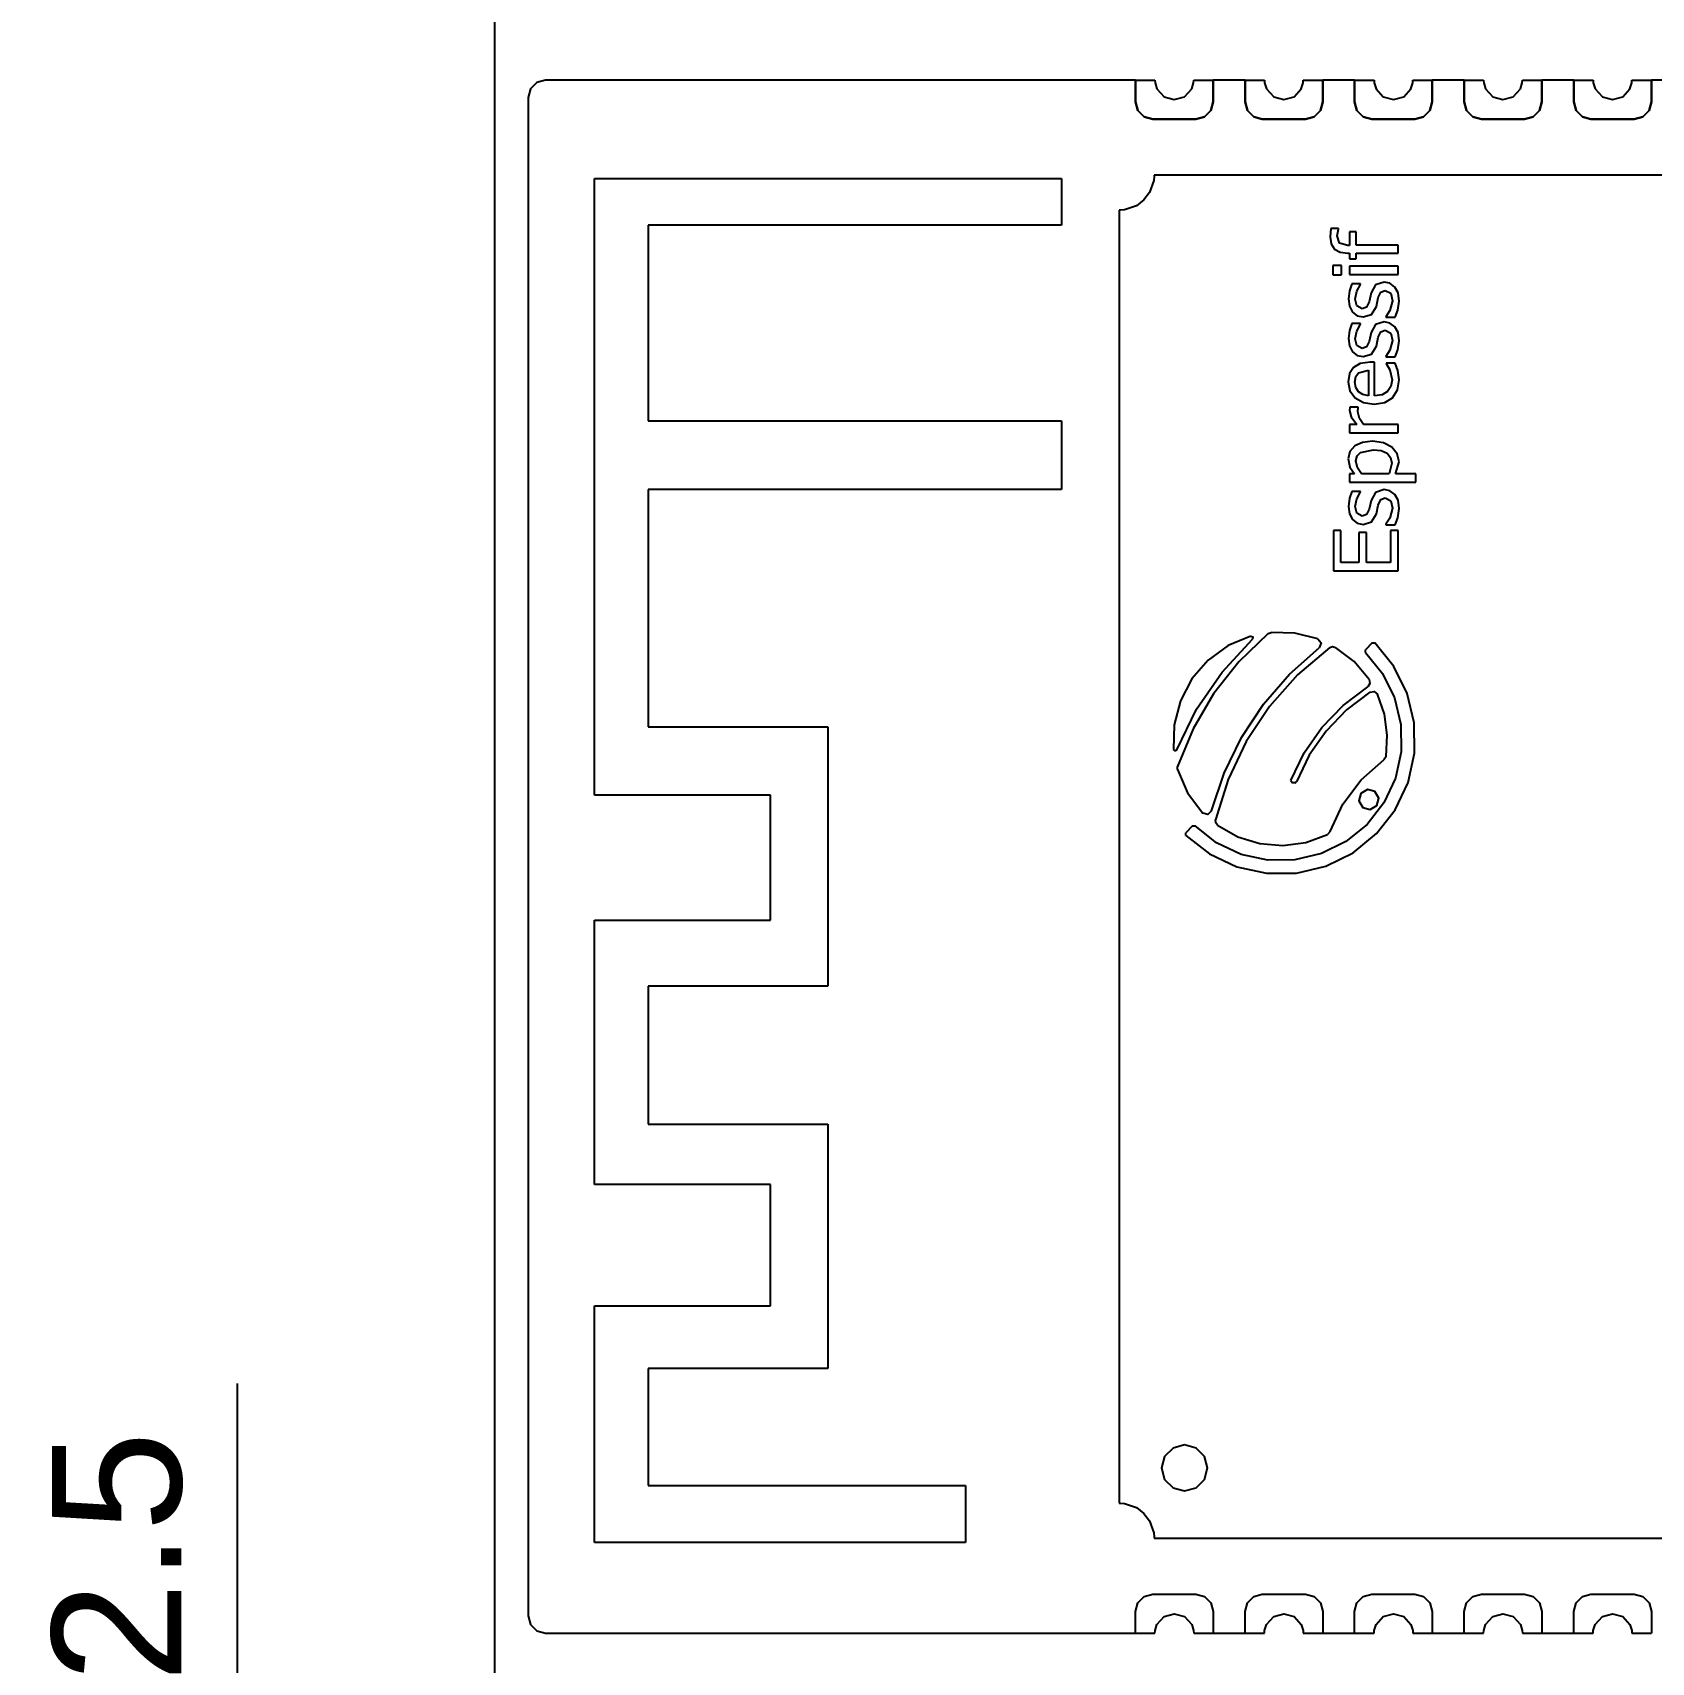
# Model space of a CAD drawing. Header units: millimetres. Extents: x -74 to 116, y -91 to 186.
# Drawn here: x -15.13 to 3.64, y 62.63 to 81.53 of the extents above; entities that cross this region are included whole.
import ezdxf

# ---------------------------------------------------------------- set-up
doc = ezdxf.new("R2010")
doc.units = ezdxf.units.MM
doc.layers.add('VISIBLE', color=7, linetype='Continuous')
doc.styles.get("Standard").update_dxf_attribs({"font": 'arial.ttf'})
doc.dimstyles.get("Standard").update_dxf_attribs({"dimtxt": 2.5, "dimasz": 2.5, "dimexe": 1.25, "dimexo": 0.625, "dimtad": 1, "dimcen": 2.5, "dimazin": 3, "dimtfac": 1, "dimtmove": 0, "dimatfit": 3})

# ---------------------------------------------------------------- blocks, each defined once
blk = doc.blocks.new('*D4')
at = {"color": 0, "lineweight": -2, "transparency": 16777216}
for p, q in [((-12.752, 59.349), (-12.752, 65.867)), ((-0.898, 56.849), (-14.002, 56.849)), ((-12.752, 54.374), (-12.752, 56.849)), ((-10.398, 54.374), (-14.002, 54.374)), ((-12.752, 51.874), (-12.752, 49.374))]:
    blk.add_line(p, q, dxfattribs=at)
at = {"color": 0, "transparency": 16777216}
for points in [[(-13.168, 59.349), (-12.335, 59.349), (-12.752, 56.849)], [(-13.168, 51.874), (-12.335, 51.874), (-12.752, 54.374)]]:
    blk.add_solid(points, dxfattribs=at)
at = {"layer": 'Defpoints', "color": 0, "transparency": 16777216}
for p in [(-12.752, 56.849), (-0.273, 56.849), (-9.773, 54.374)]:
    blk.add_point(p, dxfattribs=at)
at = {"color": 0, "transparency": 16777216, "insert": (-14.143, 63.858), "char_height": 1.5, "attachment_point": 5, "rotation": 90}
blk.add_mtext('2.5', dxfattribs=at)

msp = doc.modelspace()

# ---------------------------------------------------------------- linework, layer by layer
at = {"layer": 'VISIBLE'}
for points in [[(-9.773, 84.374), (-9.773, 54.374)], [(-9.183, 80.974), (-9.283, 80.947), (-9.356, 80.874), (-9.383, 80.774)], [(-9.183, 80.974), (-9.283, 80.947), (-9.356, 80.874), (-9.383, 80.774)], [(-2.343, 80.974), (-9.183, 80.974)], [(-2.343, 80.974), (-9.183, 80.974)], [(-2.343, 80.874), (-2.343, 80.885), (-2.343, 80.896), (-2.343, 80.907), (-2.343, 80.917), (-2.343, 80.927), (-2.343, 80.936), (-2.343, 80.945), (-2.343, 80.952), (-2.343, 80.959), (-2.343, 80.964), (-2.343, 80.968), (-2.343, 80.971), (-2.343, 80.973), (-2.343, 80.974)], [(-2.343, 80.974), (-2.343, 80.973), (-2.343, 80.971), (-2.343, 80.968), (-2.343, 80.964), (-2.343, 80.959), (-2.343, 80.952), (-2.343, 80.945), (-2.343, 80.936), (-2.343, 80.927), (-2.343, 80.917), (-2.343, 80.907), (-2.343, 80.896), (-2.343, 80.885), (-2.343, 80.874)], [(-2.343, 80.974), (-2.118, 80.974)], [(-2.343, 80.724), (-2.343, 80.874)], [(-2.343, 80.874), (-2.343, 80.724)], [(-2.118, 80.974), (-2.116, 80.943), (-2.094, 80.874)], [(-2.094, 80.874), (-2.011, 80.783), (-1.893, 80.749), (-1.774, 80.783), (-1.691, 80.874)], [(-1.691, 80.874), (-1.67, 80.943), (-1.668, 80.974)], [(-1.668, 80.974), (-1.443, 80.974)], [(-1.443, 80.974), (-1.443, 80.973), (-1.443, 80.971), (-1.443, 80.968), (-1.443, 80.964), (-1.443, 80.959), (-1.443, 80.952), (-1.443, 80.945), (-1.443, 80.936), (-1.443, 80.927), (-1.443, 80.917), (-1.443, 80.907), (-1.443, 80.896), (-1.443, 80.885), (-1.443, 80.874)], [(-1.073, 80.974), (-1.443, 80.974)], [(-1.073, 80.974), (-1.443, 80.974)], [(-1.443, 80.874), (-1.443, 80.885), (-1.443, 80.896), (-1.443, 80.907), (-1.443, 80.917), (-1.443, 80.927), (-1.443, 80.936), (-1.443, 80.945), (-1.443, 80.952), (-1.443, 80.959), (-1.443, 80.964), (-1.443, 80.968), (-1.443, 80.971), (-1.443, 80.973), (-1.443, 80.974)], [(-1.443, 80.874), (-1.443, 80.724)], [(-1.443, 80.724), (-1.443, 80.874)], [(-1.073, 80.874), (-1.073, 80.885), (-1.073, 80.896), (-1.073, 80.907), (-1.073, 80.917), (-1.073, 80.927), (-1.073, 80.936), (-1.073, 80.945), (-1.073, 80.952), (-1.073, 80.959), (-1.073, 80.964), (-1.073, 80.968), (-1.073, 80.971), (-1.073, 80.973), (-1.073, 80.974)], [(-1.073, 80.974), (-1.073, 80.973), (-1.073, 80.971), (-1.073, 80.968), (-1.073, 80.964), (-1.073, 80.959), (-1.073, 80.952), (-1.073, 80.945), (-1.073, 80.936), (-1.073, 80.927), (-1.073, 80.917), (-1.073, 80.907), (-1.073, 80.896), (-1.073, 80.885), (-1.073, 80.874)], [(-1.073, 80.974), (-0.848, 80.974)], [(-1.073, 80.724), (-1.073, 80.874)], [(-1.073, 80.874), (-1.073, 80.724)], [(-0.848, 80.974), (-0.846, 80.943), (-0.824, 80.874)], [(-0.824, 80.874), (-0.741, 80.783), (-0.623, 80.749), (-0.504, 80.783), (-0.421, 80.874)], [(-0.421, 80.874), (-0.4, 80.943), (-0.398, 80.974)], [(-0.398, 80.974), (-0.173, 80.974)], [(-0.173, 80.974), (-0.173, 80.973), (-0.173, 80.971), (-0.173, 80.968), (-0.173, 80.964), (-0.173, 80.959), (-0.173, 80.952), (-0.173, 80.945), (-0.173, 80.936), (-0.173, 80.927), (-0.173, 80.917), (-0.173, 80.907), (-0.173, 80.896), (-0.173, 80.885), (-0.173, 80.874)], [(0.197, 80.974), (-0.173, 80.974)], [(0.197, 80.974), (-0.173, 80.974)], [(-0.173, 80.874), (-0.173, 80.885), (-0.173, 80.896), (-0.173, 80.907), (-0.173, 80.917), (-0.173, 80.927), (-0.173, 80.936), (-0.173, 80.945), (-0.173, 80.952), (-0.173, 80.959), (-0.173, 80.964), (-0.173, 80.968), (-0.173, 80.971), (-0.173, 80.973), (-0.173, 80.974)], [(-0.173, 80.874), (-0.173, 80.724)], [(-0.173, 80.724), (-0.173, 80.874)], [(0.197, 80.874), (0.197, 80.885), (0.197, 80.896), (0.197, 80.907), (0.197, 80.917), (0.197, 80.927), (0.197, 80.936), (0.197, 80.945), (0.197, 80.952), (0.197, 80.959), (0.197, 80.964), (0.197, 80.968), (0.197, 80.971), (0.197, 80.973), (0.197, 80.974)], [(0.197, 80.974), (0.197, 80.973), (0.197, 80.971), (0.197, 80.968), (0.197, 80.964), (0.197, 80.959), (0.197, 80.952), (0.197, 80.945), (0.197, 80.936), (0.197, 80.927), (0.197, 80.917), (0.197, 80.907), (0.197, 80.896), (0.197, 80.885), (0.197, 80.874)], [(0.197, 80.974), (0.422, 80.974)], [(0.197, 80.724), (0.197, 80.874)], [(0.197, 80.874), (0.197, 80.724)], [(0.422, 80.974), (0.424, 80.943), (0.446, 80.874)], [(0.446, 80.874), (0.529, 80.783), (0.647, 80.749), (0.766, 80.783), (0.849, 80.874)], [(0.849, 80.874), (0.87, 80.943), (0.872, 80.974)], [(0.872, 80.974), (1.097, 80.974)], [(1.097, 80.974), (1.097, 80.973), (1.097, 80.971), (1.097, 80.968), (1.097, 80.964), (1.097, 80.959), (1.097, 80.952), (1.097, 80.945), (1.097, 80.936), (1.097, 80.927), (1.097, 80.917), (1.097, 80.907), (1.097, 80.896), (1.097, 80.885), (1.097, 80.874)], [(1.467, 80.974), (1.097, 80.974)], [(1.467, 80.974), (1.097, 80.974)], [(1.097, 80.874), (1.097, 80.885), (1.097, 80.896), (1.097, 80.907), (1.097, 80.917), (1.097, 80.927), (1.097, 80.936), (1.097, 80.945), (1.097, 80.952), (1.097, 80.959), (1.097, 80.964), (1.097, 80.968), (1.097, 80.971), (1.097, 80.973), (1.097, 80.974)], [(1.097, 80.874), (1.097, 80.724)], [(1.097, 80.724), (1.097, 80.874)], [(1.467, 80.874), (1.467, 80.885), (1.467, 80.896), (1.467, 80.907), (1.467, 80.917), (1.467, 80.927), (1.467, 80.936), (1.467, 80.945), (1.467, 80.952), (1.467, 80.959), (1.467, 80.964), (1.467, 80.968), (1.467, 80.971), (1.467, 80.973), (1.467, 80.974)], [(1.467, 80.974), (1.467, 80.973), (1.467, 80.971), (1.467, 80.968), (1.467, 80.964), (1.467, 80.959), (1.467, 80.952), (1.467, 80.945), (1.467, 80.936), (1.467, 80.927), (1.467, 80.917), (1.467, 80.907), (1.467, 80.896), (1.467, 80.885), (1.467, 80.874)], [(1.467, 80.974), (1.692, 80.974)], [(1.467, 80.724), (1.467, 80.874)], [(1.467, 80.874), (1.467, 80.724)], [(1.692, 80.974), (1.694, 80.943), (1.716, 80.874)], [(1.716, 80.874), (1.799, 80.783), (1.917, 80.749), (2.036, 80.783), (2.119, 80.874)], [(2.119, 80.874), (2.14, 80.943), (2.142, 80.974)], [(2.142, 80.974), (2.367, 80.974)], [(2.367, 80.974), (2.367, 80.973), (2.367, 80.971), (2.367, 80.968), (2.367, 80.964), (2.367, 80.959), (2.367, 80.952), (2.367, 80.945), (2.367, 80.936), (2.367, 80.927), (2.367, 80.917), (2.367, 80.907), (2.367, 80.896), (2.367, 80.885), (2.367, 80.874)], [(2.737, 80.974), (2.367, 80.974)], [(2.737, 80.974), (2.367, 80.974)], [(2.367, 80.874), (2.367, 80.885), (2.367, 80.896), (2.367, 80.907), (2.367, 80.917), (2.367, 80.927), (2.367, 80.936), (2.367, 80.945), (2.367, 80.952), (2.367, 80.959), (2.367, 80.964), (2.367, 80.968), (2.367, 80.971), (2.367, 80.973), (2.367, 80.974)], [(2.367, 80.874), (2.367, 80.724)], [(2.367, 80.724), (2.367, 80.874)], [(2.737, 80.874), (2.737, 80.885), (2.737, 80.896), (2.737, 80.907), (2.737, 80.917), (2.737, 80.927), (2.737, 80.936), (2.737, 80.945), (2.737, 80.952), (2.737, 80.959), (2.737, 80.964), (2.737, 80.968), (2.737, 80.971), (2.737, 80.973), (2.737, 80.974)], [(2.737, 80.974), (2.737, 80.973), (2.737, 80.971), (2.737, 80.968), (2.737, 80.964), (2.737, 80.959), (2.737, 80.952), (2.737, 80.945), (2.737, 80.936), (2.737, 80.927), (2.737, 80.917), (2.737, 80.907), (2.737, 80.896), (2.737, 80.885), (2.737, 80.874)], [(2.737, 80.974), (2.962, 80.974)], [(2.737, 80.724), (2.737, 80.874)], [(2.737, 80.874), (2.737, 80.724)], [(2.962, 80.974), (2.964, 80.943), (2.986, 80.874)], [(2.986, 80.874), (3.069, 80.783), (3.187, 80.749), (3.306, 80.783), (3.389, 80.874)], [(3.389, 80.874), (3.41, 80.943), (3.412, 80.974)], [(3.412, 80.974), (3.637, 80.974)], [(3.637, 80.974), (3.637, 80.973), (3.637, 80.971), (3.637, 80.968), (3.637, 80.964), (3.637, 80.959), (3.637, 80.952), (3.637, 80.945), (3.637, 80.936), (3.637, 80.927), (3.637, 80.917), (3.637, 80.907), (3.637, 80.896), (3.637, 80.885), (3.637, 80.874)], [(4.007, 80.974), (3.637, 80.974)], [(4.007, 80.974), (3.637, 80.974)], [(3.637, 80.874), (3.637, 80.885), (3.637, 80.896), (3.637, 80.907), (3.637, 80.917), (3.637, 80.927), (3.637, 80.936), (3.637, 80.945), (3.637, 80.952), (3.637, 80.959), (3.637, 80.964), (3.637, 80.968), (3.637, 80.971), (3.637, 80.973), (3.637, 80.974)], [(3.637, 80.874), (3.637, 80.724)], [(3.637, 80.724), (3.637, 80.874)], [(-9.383, 80.774), (-9.383, 63.174)], [(-9.383, 80.774), (-9.383, 63.174)], [(-2.143, 80.524), (-2.243, 80.551), (-2.316, 80.624), (-2.343, 80.724)], [(-2.343, 80.724), (-2.316, 80.624), (-2.243, 80.551), (-2.143, 80.524)], [(-1.443, 80.724), (-1.47, 80.624), (-1.543, 80.551), (-1.643, 80.524)], [(-1.643, 80.524), (-1.543, 80.551), (-1.47, 80.624), (-1.443, 80.724)], [(-0.873, 80.524), (-0.973, 80.551), (-1.046, 80.624), (-1.073, 80.724)], [(-1.073, 80.724), (-1.046, 80.624), (-0.973, 80.551), (-0.873, 80.524)], [(-0.173, 80.724), (-0.2, 80.624), (-0.273, 80.551), (-0.373, 80.524)], [(-0.373, 80.524), (-0.273, 80.551), (-0.2, 80.624), (-0.173, 80.724)], [(0.397, 80.524), (0.297, 80.551), (0.224, 80.624), (0.197, 80.724)], [(0.197, 80.724), (0.224, 80.624), (0.297, 80.551), (0.397, 80.524)], [(1.097, 80.724), (1.07, 80.624), (0.997, 80.551), (0.897, 80.524)], [(0.897, 80.524), (0.997, 80.551), (1.07, 80.624), (1.097, 80.724)], [(1.667, 80.524), (1.567, 80.551), (1.494, 80.624), (1.467, 80.724)], [(1.467, 80.724), (1.494, 80.624), (1.567, 80.551), (1.667, 80.524)], [(2.367, 80.724), (2.34, 80.624), (2.267, 80.551), (2.167, 80.524)], [(2.167, 80.524), (2.267, 80.551), (2.34, 80.624), (2.367, 80.724)], [(2.937, 80.524), (2.837, 80.551), (2.764, 80.624), (2.737, 80.724)], [(2.737, 80.724), (2.764, 80.624), (2.837, 80.551), (2.937, 80.524)], [(3.637, 80.724), (3.61, 80.624), (3.537, 80.551), (3.437, 80.524)], [(3.437, 80.524), (3.537, 80.551), (3.61, 80.624), (3.637, 80.724)], [(-1.643, 80.524), (-2.143, 80.524)], [(-2.143, 80.524), (-1.643, 80.524)], [(-0.373, 80.524), (-0.873, 80.524)], [(-0.873, 80.524), (-0.373, 80.524)], [(0.897, 80.524), (0.397, 80.524)], [(0.397, 80.524), (0.897, 80.524)], [(2.167, 80.524), (1.667, 80.524)], [(1.667, 80.524), (2.167, 80.524)], [(3.437, 80.524), (2.937, 80.524)], [(2.937, 80.524), (3.437, 80.524)], [(-8.614, 72.686), (-8.614, 79.834)], [(-8.614, 79.834), (-3.202, 79.834)], [(-8.614, 79.834), (-3.202, 79.834)], [(-8.614, 72.686), (-8.614, 79.834)], [(-3.202, 79.834), (-3.202, 79.295)], [(-3.202, 79.834), (-3.202, 79.295)], [(-2.126, 79.874), (-2.127, 79.858), (-2.131, 79.812), (-2.179, 79.674)], [(14.661, 79.874), (-2.126, 79.874)], [(-2.179, 79.674), (-2.245, 79.587), (-2.333, 79.52)], [(-2.333, 79.52), (-2.471, 79.472), (-2.517, 79.468), (-2.533, 79.468)], [(-2.533, 79.468), (-2.533, 64.48)], [(-3.202, 79.295), (-7.99, 79.295)], [(-7.99, 79.295), (-7.99, 77.025)], [(-7.99, 79.295), (-7.99, 77.025)], [(-3.202, 79.295), (-7.99, 79.295)], [(-0.078, 79.254), (-0.088, 79.157)], [(0.009, 79.254), (-0.078, 79.254)], [(-0.005, 79.17), (0.009, 79.249)], [(0.119, 79.059), (0.022, 79.085), (-0.005, 79.17)], [(0.009, 79.249), (0.009, 79.254)], [(0.138, 79.216), (0.138, 79.059)], [(0.216, 79.216), (0.138, 79.216)], [(0.216, 79.062), (0.216, 79.216)], [(-0.088, 79.157), (-0.074, 79.076), (-0.035, 79.016), (0.03, 78.98), (0.119, 78.968)], [(0.138, 79.059), (0.119, 79.059)], [(0.701, 79.062), (0.216, 79.062)], [(0.701, 78.968), (0.701, 79.062)], [(-0.054, 78.825), (-0.054, 78.718)], [(0.044, 78.825), (-0.054, 78.825)], [(0.044, 78.718), (0.044, 78.825)], [(0.119, 78.968), (0.138, 78.968)], [(0.138, 78.968), (0.138, 78.904)], [(0.138, 78.904), (0.216, 78.904)], [(0.138, 78.819), (0.138, 78.724)], [(0.701, 78.819), (0.138, 78.819)], [(0.216, 78.968), (0.701, 78.968)], [(0.216, 78.904), (0.216, 78.968)], [(0.701, 78.724), (0.701, 78.819)], [(-0.054, 78.718), (0.044, 78.718)], [(0.165, 78.613), (0.136, 78.534), (0.125, 78.439)], [(0.138, 78.724), (0.701, 78.724)], [(0.267, 78.613), (0.165, 78.613)], [(0.204, 78.438), (0.221, 78.528), (0.267, 78.608)], [(0.267, 78.608), (0.267, 78.613)], [(0.538, 78.634), (0.44, 78.602), (0.388, 78.509)], [(0.663, 78.577), (0.607, 78.62), (0.538, 78.634)], [(0.125, 78.439), (0.137, 78.354), (0.172, 78.287), (0.227, 78.244), (0.297, 78.23)], [(0.283, 78.326), (0.224, 78.359), (0.204, 78.438)], [(0.365, 78.407), (0.336, 78.345), (0.283, 78.326)], [(0.388, 78.509), (0.365, 78.407)], [(0.449, 78.352), (0.472, 78.454)], [(0.472, 78.454), (0.5, 78.519), (0.551, 78.537)], [(0.551, 78.537), (0.616, 78.504)], [(0.635, 78.418), (0.606, 78.304)], [(0.616, 78.504), (0.635, 78.418)], [(0.714, 78.414), (0.701, 78.51), (0.663, 78.577)], [(0.667, 78.227), (0.699, 78.308), (0.714, 78.414)], [(0.297, 78.23), (0.391, 78.259), (0.449, 78.352)], [(0.606, 78.304), (0.56, 78.232)], [(0.56, 78.232), (0.56, 78.227)], [(0.56, 78.227), (0.667, 78.227)], [(0.165, 78.153), (0.136, 78.074), (0.125, 77.979)], [(0.267, 78.153), (0.165, 78.153)], [(0.204, 77.977), (0.221, 78.067), (0.267, 78.148)], [(0.267, 78.148), (0.267, 78.153)], [(0.388, 78.049), (0.365, 77.947)], [(0.538, 78.174), (0.44, 78.142), (0.388, 78.049)], [(0.472, 77.994), (0.5, 78.059), (0.551, 78.077)], [(0.663, 78.117), (0.607, 78.16), (0.538, 78.174)], [(0.551, 78.077), (0.616, 78.044)], [(0.616, 78.044), (0.635, 77.957)], [(0.714, 77.954), (0.701, 78.049), (0.663, 78.117)], [(0.125, 77.979), (0.137, 77.894), (0.172, 77.827), (0.227, 77.784), (0.297, 77.77)], [(0.283, 77.866), (0.224, 77.898), (0.204, 77.977)], [(0.365, 77.947), (0.336, 77.885), (0.283, 77.866)], [(0.297, 77.77), (0.391, 77.799), (0.449, 77.892)], [(0.449, 77.892), (0.472, 77.994)], [(0.606, 77.844), (0.56, 77.772)], [(0.635, 77.957), (0.606, 77.844)], [(0.667, 77.767), (0.699, 77.848), (0.714, 77.954)], [(0.377, 77.706), (0.263, 77.69), (0.185, 77.643)], [(0.429, 77.706), (0.377, 77.706)], [(0.429, 77.316), (0.429, 77.706)], [(0.56, 77.772), (0.56, 77.767)], [(0.56, 77.767), (0.667, 77.767)], [(0.563, 77.695), (0.563, 77.69)], [(0.666, 77.695), (0.563, 77.695)], [(0.563, 77.69), (0.606, 77.618)], [(0.698, 77.61), (0.666, 77.695)], [(0.185, 77.643), (0.137, 77.573), (0.122, 77.48)], [(0.122, 77.48), (0.143, 77.375), (0.204, 77.292), (0.299, 77.238), (0.422, 77.22)], [(0.2, 77.475), (0.211, 77.539), (0.244, 77.581)], [(0.244, 77.362), (0.211, 77.411), (0.2, 77.475)], [(0.244, 77.581), (0.357, 77.613)], [(0.357, 77.613), (0.357, 77.316)], [(0.422, 77.22), (0.546, 77.239), (0.638, 77.294), (0.695, 77.384), (0.714, 77.503)], [(0.631, 77.502), (0.618, 77.424), (0.579, 77.365), (0.515, 77.329), (0.429, 77.316)], [(0.606, 77.618), (0.631, 77.502)], [(0.714, 77.503), (0.698, 77.61)], [(0.357, 77.316), (0.294, 77.33), (0.244, 77.362)], [(0.141, 77.186), (0.138, 77.147)], [(0.138, 77.147), (0.157, 77.072), (0.222, 76.982)], [(0.239, 77.186), (0.141, 77.186)], [(0.235, 77.13), (0.239, 77.181)], [(0.301, 76.982), (0.252, 77.054), (0.235, 77.13)], [(0.239, 77.181), (0.239, 77.186)], [(-7.99, 77.025), (-3.202, 77.025)], [(-7.99, 77.025), (-3.202, 77.025)], [(-3.202, 77.025), (-3.202, 76.231)], [(-3.202, 77.025), (-3.202, 76.231)], [(0.138, 76.982), (0.138, 76.887)], [(0.222, 76.982), (0.138, 76.982)], [(0.701, 76.982), (0.301, 76.982)], [(0.701, 76.887), (0.701, 76.982)], [(0.404, 76.789), (0.288, 76.775), (0.199, 76.735), (0.141, 76.67), (0.122, 76.584)], [(0.138, 76.887), (0.701, 76.887)], [(0.712, 76.552), (0.691, 76.645), (0.628, 76.721), (0.531, 76.772), (0.404, 76.789)], [(0.122, 76.584), (0.143, 76.49), (0.197, 76.412)], [(0.212, 76.561), (0.225, 76.62), (0.265, 76.66), (0.415, 76.691)], [(0.276, 76.412), (0.23, 76.483), (0.212, 76.561)], [(0.415, 76.691), (0.506, 76.681), (0.573, 76.65), (0.613, 76.601), (0.627, 76.536)], [(0.627, 76.536), (0.596, 76.412)], [(0.672, 76.412), (0.712, 76.552)], [(0.138, 76.412), (0.138, 76.317)], [(0.197, 76.412), (0.138, 76.412)], [(0.596, 76.412), (0.276, 76.412)], [(0.908, 76.412), (0.672, 76.412)], [(0.908, 76.317), (0.908, 76.412)], [(-7.99, 76.231), (-7.99, 73.48)], [(-3.202, 76.231), (-7.99, 76.231)], [(-3.202, 76.231), (-7.99, 76.231)], [(-7.99, 76.231), (-7.99, 73.48)], [(0.165, 76.208), (0.136, 76.129), (0.125, 76.034)], [(0.138, 76.317), (0.908, 76.317)], [(0.267, 76.208), (0.165, 76.208)], [(0.204, 76.033), (0.221, 76.123), (0.267, 76.203)], [(0.267, 76.203), (0.267, 76.208)], [(0.538, 76.229), (0.44, 76.197), (0.388, 76.104)], [(0.663, 76.172), (0.607, 76.215), (0.538, 76.229)], [(0.714, 76.009), (0.701, 76.105), (0.663, 76.172)], [(0.125, 76.034), (0.137, 75.949), (0.172, 75.882), (0.227, 75.839), (0.297, 75.825)], [(0.283, 75.921), (0.224, 75.954), (0.204, 76.033)], [(0.365, 76.002), (0.336, 75.94), (0.283, 75.921)], [(0.297, 75.825), (0.391, 75.854), (0.449, 75.947)], [(0.388, 76.104), (0.365, 76.002)], [(0.449, 75.947), (0.472, 76.049)], [(0.472, 76.049), (0.5, 76.114), (0.551, 76.132)], [(0.551, 76.132), (0.616, 76.099)], [(0.635, 76.013), (0.606, 75.899)], [(0.616, 76.099), (0.635, 76.013)], [(0.667, 75.822), (0.699, 75.903), (0.714, 76.009)], [(0.606, 75.899), (0.56, 75.827)], [(0.56, 75.827), (0.56, 75.822)], [(0.56, 75.822), (0.667, 75.822)], [(-0.049, 75.755), (-0.049, 75.286)], [(0.039, 75.755), (-0.049, 75.755)], [(0.039, 75.385), (0.039, 75.755)], [(0.245, 75.73), (0.245, 75.385)], [(0.334, 75.73), (0.245, 75.73)], [(0.334, 75.385), (0.334, 75.73)], [(0.612, 75.755), (0.612, 75.385)], [(0.701, 75.755), (0.612, 75.755)], [(0.701, 75.286), (0.701, 75.755)], [(0.245, 75.385), (0.039, 75.385)], [(0.612, 75.385), (0.334, 75.385)], [(-0.049, 75.286), (0.701, 75.286)], [(-1.004, 74.53), (-1.269, 74.421), (-1.502, 74.253), (-1.69, 74.036), (-1.823, 73.782), (-1.895, 73.504), (-1.901, 73.217)], [(-1.862, 73.212), (-1.635, 73.683), (-1.34, 74.114), (-0.985, 74.496)], [(-0.804, 74.559), (-1.144, 74.233), (-1.437, 73.863), (-1.675, 73.457), (-1.855, 73.021)], [(-1.76, 72.22), (-1.485, 72.005), (-1.168, 71.856), (-0.826, 71.781), (-0.476, 71.784), (-0.135, 71.865), (0.179, 72.02), (0.451, 72.241), (0.667, 72.516), (0.816, 72.833), (0.89, 73.175), (0.887, 73.525), (0.806, 73.866), (0.651, 74.18), (0.43, 74.452)], [(-1.004, 74.53), (-0.981, 74.521), (-0.985, 74.496)], [(-0.804, 74.559), (-0.771, 74.573)], [(-0.228, 74.498), (-0.495, 74.566), (-0.771, 74.573)], [(-0.228, 74.498), (-0.19, 74.451), (-0.213, 74.395)], [(0.402, 74.451), (0.322, 74.37)], [(0.402, 74.451), (0.43, 74.452)], [(0.323, 74.342), (0.522, 74.097), (0.661, 73.814), (0.734, 73.507), (0.737, 73.191), (0.67, 72.883), (0.536, 72.597), (0.341, 72.348), (0.096, 72.149), (-0.187, 72.01), (-0.494, 71.937), (-0.81, 71.934), (-1.118, 72.001), (-1.404, 72.136), (-1.653, 72.33)], [(-1.461, 72.504), (-1.315, 72.942), (-1.114, 73.356), (-0.86, 73.741), (-0.558, 74.089), (-0.213, 74.395)], [(-0.092, 74.397), (-0.465, 74.081), (-0.789, 73.716), (-1.059, 73.309), (-1.269, 72.867), (-1.414, 72.401)], [(-0.092, 74.397), (-0.059, 74.409), (-0.025, 74.4)], [(0.367, 74.027), (0.191, 74.235), (-0.025, 74.4)], [(0.323, 74.342), (0.322, 74.37)], [(-0.543, 72.857), (-0.387, 73.178), (-0.183, 73.471), (0.064, 73.728), (0.349, 73.943)], [(0.375, 73.882), (0.104, 73.675), (-0.133, 73.429), (-0.328, 73.149), (-0.478, 72.842)], [(0.367, 74.027), (0.375, 73.982), (0.349, 73.943)], [(0.375, 73.882), (0.425, 73.889), (0.462, 73.857)], [(0.561, 73.135), (0.576, 73.381), (0.543, 73.624), (0.462, 73.857)], [(-7.99, 73.48), (-5.908, 73.48)], [(-7.99, 73.48), (-5.908, 73.48)], [(-5.908, 73.48), (-5.908, 70.473)], [(-5.908, 73.48), (-5.908, 70.473)], [(-1.862, 73.212), (-1.884, 73.199), (-1.901, 73.217)], [(0.561, 73.135), (0.536, 73.096)], [(-1.856, 72.985), (-1.855, 73.021)], [(-1.856, 72.985), (-1.74, 72.714), (-1.563, 72.478)], [(-0.086, 72.265), (0.062, 72.583), (0.272, 72.864), (0.536, 73.096)], [(-0.543, 72.857), (-0.524, 72.829)], [(-0.496, 72.829), (-0.524, 72.829)], [(-0.496, 72.829), (-0.478, 72.842)], [(0.292, 72.544), (0.378, 72.522), (0.455, 72.567), (0.478, 72.654), (0.432, 72.731), (0.346, 72.753), (0.269, 72.708), (0.246, 72.621), (0.292, 72.544)], [(-6.572, 72.686), (-8.614, 72.686)], [(-6.572, 72.686), (-8.614, 72.686)], [(-6.572, 71.239), (-6.572, 72.686)], [(-6.572, 71.239), (-6.572, 72.686)], [(-1.461, 72.504), (-1.504, 72.461), (-1.563, 72.478)], [(-1.391, 72.338), (-1.412, 72.366), (-1.414, 72.401)], [(-1.681, 72.33), (-1.761, 72.249)], [(-1.76, 72.22), (-1.761, 72.249)], [(-1.681, 72.33), (-1.653, 72.33)], [(-1.391, 72.338), (-1.158, 72.205), (-0.902, 72.125), (-0.634, 72.102), (-0.368, 72.138), (-0.116, 72.231)], [(-0.086, 72.265), (-0.116, 72.231)], [(-8.614, 68.175), (-8.614, 71.239)], [(-8.614, 71.239), (-6.572, 71.239)], [(-8.614, 71.239), (-6.572, 71.239)], [(-8.614, 68.175), (-8.614, 71.239)], [(-7.99, 70.473), (-7.99, 68.874)], [(-5.908, 70.473), (-7.99, 70.473)], [(-5.908, 70.473), (-7.99, 70.473)], [(-7.99, 70.473), (-7.99, 68.874)], [(-7.99, 68.874), (-5.908, 68.874)], [(-7.99, 68.874), (-5.908, 68.874)], [(-5.908, 68.874), (-5.908, 66.042)], [(-5.908, 68.874), (-5.908, 66.042)], [(-6.572, 68.175), (-8.614, 68.175)], [(-6.572, 68.175), (-8.614, 68.175)], [(-6.572, 66.766), (-6.572, 68.175)], [(-6.572, 66.766), (-6.572, 68.175)], [(-8.614, 64.026), (-8.614, 66.766)], [(-8.614, 66.766), (-6.572, 66.766)], [(-8.614, 66.766), (-6.572, 66.766)], [(-8.614, 64.026), (-8.614, 66.766)], [(-5.908, 66.042), (-7.99, 66.042)], [(-7.99, 66.042), (-7.99, 64.683)], [(-7.99, 66.042), (-7.99, 64.683)], [(-5.908, 66.042), (-7.99, 66.042)], [(-1.774, 65.155), (-1.907, 65.119), (-2.005, 65.022), (-2.04, 64.889), (-2.005, 64.756), (-1.907, 64.658), (-1.774, 64.623), (-1.641, 64.658), (-1.544, 64.756), (-1.509, 64.889), (-1.544, 65.022), (-1.641, 65.119), (-1.774, 65.155)], [(-7.99, 64.683), (-4.315, 64.683)], [(-7.99, 64.683), (-4.315, 64.683)], [(-4.315, 64.683), (-4.315, 64.026)], [(-4.315, 64.683), (-4.315, 64.026)], [(-2.533, 64.48), (-2.517, 64.48), (-2.471, 64.476), (-2.333, 64.428)], [(-2.333, 64.428), (-2.245, 64.361), (-2.179, 64.274)], [(-2.179, 64.274), (-2.131, 64.136), (-2.127, 64.09), (-2.126, 64.074)], [(-2.126, 64.074), (14.661, 64.074)], [(-4.315, 64.026), (-8.614, 64.026)], [(-4.315, 64.026), (-8.614, 64.026)], [(-2.343, 63.224), (-2.316, 63.324), (-2.243, 63.397), (-2.143, 63.424)], [(-2.343, 63.224), (-2.316, 63.324), (-2.243, 63.397), (-2.143, 63.424)], [(-2.143, 63.424), (-1.643, 63.424)], [(-2.143, 63.424), (-1.643, 63.424)], [(-1.643, 63.424), (-1.543, 63.397), (-1.47, 63.324), (-1.443, 63.224)], [(-1.643, 63.424), (-1.543, 63.397), (-1.47, 63.324), (-1.443, 63.224)], [(-1.073, 63.224), (-1.046, 63.324), (-0.973, 63.397), (-0.873, 63.424)], [(-1.073, 63.224), (-1.046, 63.324), (-0.973, 63.397), (-0.873, 63.424)], [(-0.873, 63.424), (-0.373, 63.424)], [(-0.873, 63.424), (-0.373, 63.424)], [(-0.373, 63.424), (-0.273, 63.397), (-0.2, 63.324), (-0.173, 63.224)], [(-0.373, 63.424), (-0.273, 63.397), (-0.2, 63.324), (-0.173, 63.224)], [(0.197, 63.224), (0.224, 63.324), (0.297, 63.397), (0.397, 63.424)], [(0.197, 63.224), (0.224, 63.324), (0.297, 63.397), (0.397, 63.424)], [(0.397, 63.424), (0.897, 63.424)], [(0.397, 63.424), (0.897, 63.424)], [(0.897, 63.424), (0.997, 63.397), (1.07, 63.324), (1.097, 63.224)], [(0.897, 63.424), (0.997, 63.397), (1.07, 63.324), (1.097, 63.224)], [(1.467, 63.224), (1.494, 63.324), (1.567, 63.397), (1.667, 63.424)], [(1.467, 63.224), (1.494, 63.324), (1.567, 63.397), (1.667, 63.424)], [(1.667, 63.424), (2.167, 63.424)], [(1.667, 63.424), (2.167, 63.424)], [(2.167, 63.424), (2.267, 63.397), (2.34, 63.324), (2.367, 63.224)], [(2.167, 63.424), (2.267, 63.397), (2.34, 63.324), (2.367, 63.224)], [(2.737, 63.224), (2.764, 63.324), (2.837, 63.397), (2.937, 63.424)], [(2.737, 63.224), (2.764, 63.324), (2.837, 63.397), (2.937, 63.424)], [(2.937, 63.424), (3.437, 63.424)], [(2.937, 63.424), (3.437, 63.424)], [(3.437, 63.424), (3.537, 63.397), (3.61, 63.324), (3.637, 63.224)], [(3.437, 63.424), (3.537, 63.397), (3.61, 63.324), (3.637, 63.224)], [(-9.383, 63.174), (-9.356, 63.074), (-9.283, 63.001), (-9.183, 62.974)], [(-9.383, 63.174), (-9.356, 63.074), (-9.283, 63.001), (-9.183, 62.974)], [(-2.343, 63.074), (-2.343, 63.224)], [(-2.343, 63.074), (-2.343, 63.224)], [(-2.094, 63.074), (-2.011, 63.165), (-1.893, 63.199), (-1.774, 63.165), (-1.691, 63.074)], [(-1.443, 63.224), (-1.443, 63.074)], [(-1.443, 63.224), (-1.443, 63.074)], [(-1.073, 63.074), (-1.073, 63.224)], [(-1.073, 63.074), (-1.073, 63.224)], [(-0.824, 63.074), (-0.741, 63.165), (-0.623, 63.199), (-0.504, 63.165), (-0.421, 63.074)], [(-0.173, 63.224), (-0.173, 63.074)], [(-0.173, 63.224), (-0.173, 63.074)], [(0.197, 63.074), (0.197, 63.224)], [(0.197, 63.074), (0.197, 63.224)], [(0.446, 63.074), (0.529, 63.165), (0.647, 63.199), (0.766, 63.165), (0.849, 63.074)], [(1.097, 63.224), (1.097, 63.074)], [(1.097, 63.224), (1.097, 63.074)], [(1.467, 63.074), (1.467, 63.224)], [(1.467, 63.074), (1.467, 63.224)], [(1.716, 63.074), (1.799, 63.165), (1.917, 63.199), (2.036, 63.165), (2.119, 63.074)], [(2.367, 63.224), (2.367, 63.074)], [(2.367, 63.224), (2.367, 63.074)], [(2.737, 63.074), (2.737, 63.224)], [(2.737, 63.074), (2.737, 63.224)], [(2.986, 63.074), (3.069, 63.165), (3.187, 63.199), (3.306, 63.165), (3.389, 63.074)], [(3.637, 63.224), (3.637, 63.074)], [(3.637, 63.224), (3.637, 63.074)], [(-9.183, 62.974), (-2.343, 62.974)], [(-9.183, 62.974), (-2.343, 62.974)], [(-2.343, 62.974), (-2.343, 62.975), (-2.343, 62.976), (-2.343, 62.98), (-2.343, 62.984), (-2.343, 62.989), (-2.343, 62.996), (-2.343, 63.003), (-2.343, 63.012), (-2.343, 63.021), (-2.343, 63.031), (-2.343, 63.041), (-2.343, 63.052), (-2.343, 63.063), (-2.343, 63.074)], [(-2.343, 62.974), (-2.343, 62.975), (-2.343, 62.976), (-2.343, 62.98), (-2.343, 62.984), (-2.343, 62.989), (-2.343, 62.996), (-2.343, 63.003), (-2.343, 63.012), (-2.343, 63.021), (-2.343, 63.031), (-2.343, 63.041), (-2.343, 63.052), (-2.343, 63.063), (-2.343, 63.074)], [(-2.343, 62.974), (-2.118, 62.974)], [(-2.118, 62.974), (-2.116, 63.004), (-2.094, 63.074)], [(-1.691, 63.074), (-1.67, 63.004), (-1.668, 62.974)], [(-1.668, 62.974), (-1.443, 62.974)], [(-1.443, 63.074), (-1.443, 63.063), (-1.443, 63.052), (-1.443, 63.041), (-1.443, 63.031), (-1.443, 63.021), (-1.443, 63.012), (-1.443, 63.003), (-1.443, 62.996), (-1.443, 62.989), (-1.443, 62.984), (-1.443, 62.98), (-1.443, 62.976), (-1.443, 62.975), (-1.443, 62.974)], [(-1.443, 63.074), (-1.443, 63.063), (-1.443, 63.052), (-1.443, 63.041), (-1.443, 63.031), (-1.443, 63.021), (-1.443, 63.012), (-1.443, 63.003), (-1.443, 62.996), (-1.443, 62.989), (-1.443, 62.984), (-1.443, 62.98), (-1.443, 62.976), (-1.443, 62.975), (-1.443, 62.974)], [(-1.443, 62.974), (-1.073, 62.974)], [(-1.443, 62.974), (-1.073, 62.974)], [(-1.073, 62.974), (-1.073, 62.975), (-1.073, 62.976), (-1.073, 62.98), (-1.073, 62.984), (-1.073, 62.989), (-1.073, 62.996), (-1.073, 63.003), (-1.073, 63.012), (-1.073, 63.021), (-1.073, 63.031), (-1.073, 63.041), (-1.073, 63.052), (-1.073, 63.063), (-1.073, 63.074)], [(-1.073, 62.974), (-1.073, 62.975), (-1.073, 62.976), (-1.073, 62.98), (-1.073, 62.984), (-1.073, 62.989), (-1.073, 62.996), (-1.073, 63.003), (-1.073, 63.012), (-1.073, 63.021), (-1.073, 63.031), (-1.073, 63.041), (-1.073, 63.052), (-1.073, 63.063), (-1.073, 63.074)], [(-1.073, 62.974), (-0.848, 62.974)], [(-0.848, 62.974), (-0.846, 63.004), (-0.824, 63.074)], [(-0.421, 63.074), (-0.4, 63.004), (-0.398, 62.974)], [(-0.398, 62.974), (-0.173, 62.974)], [(-0.173, 63.074), (-0.173, 63.063), (-0.173, 63.052), (-0.173, 63.041), (-0.173, 63.031), (-0.173, 63.021), (-0.173, 63.012), (-0.173, 63.003), (-0.173, 62.996), (-0.173, 62.989), (-0.173, 62.984), (-0.173, 62.98), (-0.173, 62.976), (-0.173, 62.975), (-0.173, 62.974)], [(-0.173, 63.074), (-0.173, 63.063), (-0.173, 63.052), (-0.173, 63.041), (-0.173, 63.031), (-0.173, 63.021), (-0.173, 63.012), (-0.173, 63.003), (-0.173, 62.996), (-0.173, 62.989), (-0.173, 62.984), (-0.173, 62.98), (-0.173, 62.976), (-0.173, 62.975), (-0.173, 62.974)], [(-0.173, 62.974), (0.197, 62.974)], [(-0.173, 62.974), (0.197, 62.974)], [(0.197, 62.974), (0.197, 62.975), (0.197, 62.976), (0.197, 62.98), (0.197, 62.984), (0.197, 62.989), (0.197, 62.996), (0.197, 63.003), (0.197, 63.012), (0.197, 63.021), (0.197, 63.031), (0.197, 63.041), (0.197, 63.052), (0.197, 63.063), (0.197, 63.074)], [(0.197, 62.974), (0.197, 62.975), (0.197, 62.976), (0.197, 62.98), (0.197, 62.984), (0.197, 62.989), (0.197, 62.996), (0.197, 63.003), (0.197, 63.012), (0.197, 63.021), (0.197, 63.031), (0.197, 63.041), (0.197, 63.052), (0.197, 63.063), (0.197, 63.074)], [(0.197, 62.974), (0.422, 62.974)], [(0.422, 62.974), (0.424, 63.004), (0.446, 63.074)], [(0.849, 63.074), (0.87, 63.004), (0.872, 62.974)], [(0.872, 62.974), (1.097, 62.974)], [(1.097, 63.074), (1.097, 63.063), (1.097, 63.052), (1.097, 63.041), (1.097, 63.031), (1.097, 63.021), (1.097, 63.012), (1.097, 63.003), (1.097, 62.996), (1.097, 62.989), (1.097, 62.984), (1.097, 62.98), (1.097, 62.976), (1.097, 62.975), (1.097, 62.974)], [(1.097, 63.074), (1.097, 63.063), (1.097, 63.052), (1.097, 63.041), (1.097, 63.031), (1.097, 63.021), (1.097, 63.012), (1.097, 63.003), (1.097, 62.996), (1.097, 62.989), (1.097, 62.984), (1.097, 62.98), (1.097, 62.976), (1.097, 62.975), (1.097, 62.974)], [(1.097, 62.974), (1.467, 62.974)], [(1.097, 62.974), (1.467, 62.974)], [(1.467, 62.974), (1.467, 62.975), (1.467, 62.976), (1.467, 62.98), (1.467, 62.984), (1.467, 62.989), (1.467, 62.996), (1.467, 63.003), (1.467, 63.012), (1.467, 63.021), (1.467, 63.031), (1.467, 63.041), (1.467, 63.052), (1.467, 63.063), (1.467, 63.074)], [(1.467, 62.974), (1.467, 62.975), (1.467, 62.976), (1.467, 62.98), (1.467, 62.984), (1.467, 62.989), (1.467, 62.996), (1.467, 63.003), (1.467, 63.012), (1.467, 63.021), (1.467, 63.031), (1.467, 63.041), (1.467, 63.052), (1.467, 63.063), (1.467, 63.074)], [(1.467, 62.974), (1.692, 62.974)], [(1.692, 62.974), (1.694, 63.004), (1.716, 63.074)], [(2.119, 63.074), (2.14, 63.004), (2.142, 62.974)], [(2.142, 62.974), (2.367, 62.974)], [(2.367, 63.074), (2.367, 63.063), (2.367, 63.052), (2.367, 63.041), (2.367, 63.031), (2.367, 63.021), (2.367, 63.012), (2.367, 63.003), (2.367, 62.996), (2.367, 62.989), (2.367, 62.984), (2.367, 62.98), (2.367, 62.976), (2.367, 62.975), (2.367, 62.974)], [(2.367, 63.074), (2.367, 63.063), (2.367, 63.052), (2.367, 63.041), (2.367, 63.031), (2.367, 63.021), (2.367, 63.012), (2.367, 63.003), (2.367, 62.996), (2.367, 62.989), (2.367, 62.984), (2.367, 62.98), (2.367, 62.976), (2.367, 62.975), (2.367, 62.974)], [(2.367, 62.974), (2.737, 62.974)], [(2.367, 62.974), (2.737, 62.974)], [(2.737, 62.974), (2.737, 62.975), (2.737, 62.976), (2.737, 62.98), (2.737, 62.984), (2.737, 62.989), (2.737, 62.996), (2.737, 63.003), (2.737, 63.012), (2.737, 63.021), (2.737, 63.031), (2.737, 63.041), (2.737, 63.052), (2.737, 63.063), (2.737, 63.074)], [(2.737, 62.974), (2.737, 62.975), (2.737, 62.976), (2.737, 62.98), (2.737, 62.984), (2.737, 62.989), (2.737, 62.996), (2.737, 63.003), (2.737, 63.012), (2.737, 63.021), (2.737, 63.031), (2.737, 63.041), (2.737, 63.052), (2.737, 63.063), (2.737, 63.074)], [(2.737, 62.974), (2.962, 62.974)], [(2.962, 62.974), (2.964, 63.004), (2.986, 63.074)], [(3.389, 63.074), (3.41, 63.004), (3.412, 62.974)], [(3.412, 62.974), (3.637, 62.974)], [(3.637, 63.074), (3.637, 63.063), (3.637, 63.052), (3.637, 63.041), (3.637, 63.031), (3.637, 63.021), (3.637, 63.012), (3.637, 63.003), (3.637, 62.996), (3.637, 62.989), (3.637, 62.984), (3.637, 62.98), (3.637, 62.976), (3.637, 62.975), (3.637, 62.974)], [(3.637, 63.074), (3.637, 63.063), (3.637, 63.052), (3.637, 63.041), (3.637, 63.031), (3.637, 63.021), (3.637, 63.012), (3.637, 63.003), (3.637, 62.996), (3.637, 62.989), (3.637, 62.984), (3.637, 62.98), (3.637, 62.976), (3.637, 62.975), (3.637, 62.974)]]:
    msp.add_lwpolyline(points, dxfattribs=at)

# ---------------------------------------------------------------- dimensions: what is measured, and where the dimension line sits
dim = msp.add_linear_dim(base=(-12.752, 56.849), p1=(-9.773, 54.374), p2=(-0.273, 56.849), angle=90, text='2.5', dimstyle='Standard', override={"dimtxt": 1.5, "dimtxsty": 'Standard', "dimadec": 0, "dimazin": 0, "dimfxl": 1})
dim.commit()
dim.dimension.update_dxf_attribs({"geometry": '*D4', "text_midpoint": (-14.143, 63.858)})

doc.saveas('drawing.dxf')
